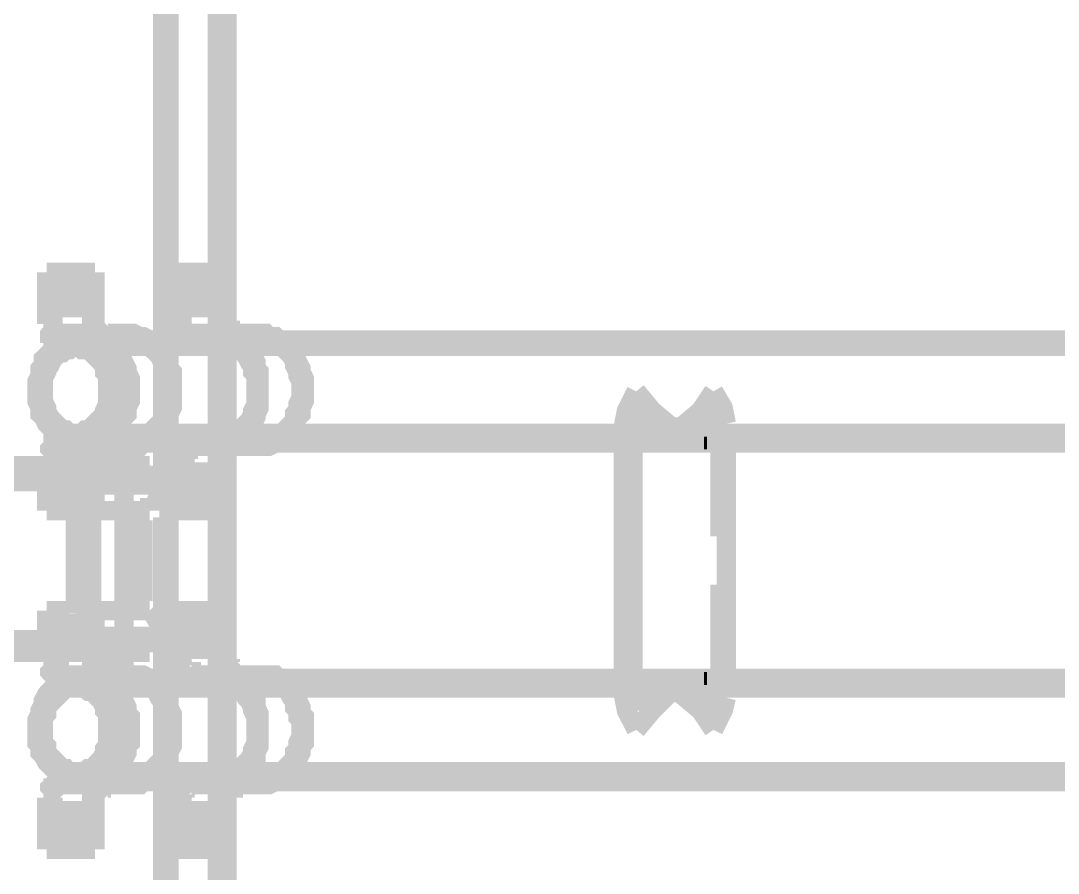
# Model space of a CAD drawing. Extents: x 0.1 to 11.6, y 0.3 to 16.2.
# Drawn here: x 7.345 to 7.882, y 12.553 to 12.993 of the extents above; entities that cross this region are included whole.
import ezdxf

# ---------------------------------------------------------------- set-up
doc = ezdxf.new("R2010")
doc.units = 0
doc.header["$MEASUREMENT"] = 0

msp = doc.modelspace()

# ---------------------------------------------------------------- linework, layer by layer
at = {"color": 0}
for points, const_width in [([(7.41835, 13.11), (7.41835, 12.32)], 0.01), ([(7.42165, 13.11), (7.42165, 12.32)], 0.01), ([(7.44667, 12.32), (7.44667, 13.11)], 0.01), ([(7.45167, 12.32), (7.45167, 13.11)], 0.01), ([(7.36165, 12.8633), (7.35835, 12.8633)], 0.01), ([(7.35835, 12.8366), (7.35835, 12.8633)], 0.01), ([(7.36165, 12.8366), (7.36165, 12.8633)], 0.01), ([(7.36165, 12.8633), (7.38336, 12.8633)], 0.01), ([(7.38167, 12.8366), (7.38167, 12.8633)], 0.01), ([(7.38336, 12.8366), (7.38336, 12.8633)], 0.01), ([(7.42833, 12.8633), (7.42665, 12.8633)], 0.01), ([(7.42665, 12.8366), (7.42665, 12.8633)], 0.01), ([(7.42833, 12.8366), (7.42833, 12.8633)], 0.01), ([(7.42833, 12.8633), (7.45167, 12.8633)], 0.01), ([(7.44997, 12.8366), (7.44997, 12.8633)], 0.01), ([(7.45167, 12.8366), (7.45167, 12.8633)], 0.01), ([(7.37001, 12.8567), (7.36664, 12.8567)], 0.01), ([(7.37169, 12.8567), (7.37001, 12.8567)], 0.01), ([(7.43832, 12.8567), (7.43332, 12.8567)], 0.01), ([(7.44, 12.8567), (7.43832, 12.8567)], 0.01), ([(7.36664, 12.845), (7.37001, 12.845)], 0.01), ([(7.37001, 12.845), (7.37169, 12.845)], 0.01), ([(7.43332, 12.845), (7.43832, 12.845)], 0.01), ([(7.43832, 12.845), (7.44, 12.845)], 0.01), ([(7.36501, 12.8283), (7.36333, 12.83), (7.36165, 12.83), (7.36165, 12.8317), (7.36003, 12.8317), (7.36003, 12.8333), (7.36003, 12.835), (7.35835, 12.8366)], 0.01), ([(7.36501, 12.8317), (7.36333, 12.8317), (7.36165, 12.8333), (7.36165, 12.835), (7.36165, 12.8366)], 0.01), ([(7.38835, 12.8283), (7.38667, 12.8283), (7.38499, 12.83), (7.38336, 12.8317), (7.38167, 12.8333), (7.38167, 12.835), (7.38167, 12.8366)], 0.01), ([(7.38835, 12.8317), (7.38667, 12.8317), (7.38499, 12.8317), (7.38499, 12.8333), (7.38336, 12.835), (7.38336, 12.8366)], 0.01), ([(7.43332, 12.8283), (7.43164, 12.8283), (7.43164, 12.83), (7.43001, 12.83), (7.42833, 12.8317), (7.42665, 12.8333), (7.42665, 12.835), (7.42665, 12.8366)], 0.01), ([(7.43332, 12.8317), (7.43164, 12.8317), (7.43001, 12.8333), (7.42833, 12.835), (7.42833, 12.8366)], 0.01), ([(7.45665, 12.8283), (7.45503, 12.8283), (7.45335, 12.83), (7.45167, 12.83), (7.45167, 12.8317), (7.44997, 12.8317), (7.44997, 12.8333), (7.44997, 12.835), (7.44997, 12.8366)], 0.01), ([(7.45665, 12.8317), (7.45503, 12.8317), (7.45335, 12.8317), (7.45335, 12.8333), (7.45167, 12.8333), (7.45167, 12.835), (7.45167, 12.8366)], 0.01), ([(7.37999, 12.8317), (7.36501, 12.8317)], 0.01), ([(7.37999, 12.8283), (7.36501, 12.8283)], 0.01), ([(7.54167, 12.8283), (7.37332, 12.8283)], 0.01), ([(7.37999, 12.7733), (7.38167, 12.7733), (7.38336, 12.7733), (7.38667, 12.775), (7.38835, 12.775), (7.38997, 12.7767), (7.39165, 12.7783), (7.39333, 12.78), (7.39501, 12.7833), (7.39665, 12.785), (7.39833, 12.7884), (7.40001, 12.79), (7.40001, 12.7933), (7.40169, 12.7967), (7.40169, 12.8), (7.40169, 12.8017), (7.40169, 12.805), (7.40169, 12.8083), (7.40001, 12.8117), (7.40001, 12.8133), (7.39833, 12.8167), (7.39665, 12.82), (7.39501, 12.8217), (7.39333, 12.8233), (7.39165, 12.825), (7.38997, 12.8267), (7.38835, 12.8283), (7.38667, 12.83), (7.38336, 12.83), (7.38167, 12.8317), (7.37999, 12.8317)], 0.01), ([(7.37999, 12.8317), (7.40169, 12.8317)], 0.01), ([(7.37999, 12.7767), (7.38167, 12.7767), (7.38336, 12.7767), (7.38499, 12.7767), (7.38835, 12.7783), (7.38997, 12.78), (7.39165, 12.7817), (7.39333, 12.7833), (7.39501, 12.785), (7.39665, 12.7867), (7.39665, 12.79), (7.39833, 12.7917), (7.39833, 12.795), (7.39833, 12.7983), (7.40001, 12.8), (7.40001, 12.8033), (7.39833, 12.8066), (7.39833, 12.81), (7.39833, 12.8117), (7.39665, 12.815), (7.39665, 12.8167), (7.39501, 12.82), (7.39333, 12.8217), (7.39165, 12.8233), (7.38997, 12.825), (7.38835, 12.8267), (7.38499, 12.8267), (7.38336, 12.8283), (7.38167, 12.8283), (7.37999, 12.8283)], 0.01), ([(7.37999, 12.8283), (7.40169, 12.8283)], 0.01), ([(7.40169, 12.7733), (7.40332, 12.7733), (7.40668, 12.7733), (7.40831, 12.775), (7.41168, 12.775), (7.41336, 12.7767), (7.41499, 12.7783), (7.41667, 12.78), (7.41835, 12.7833), (7.41997, 12.785), (7.42165, 12.7884), (7.42165, 12.79), (7.42333, 12.7933), (7.42333, 12.7967), (7.42333, 12.8), (7.42333, 12.8017), (7.42333, 12.805), (7.42333, 12.8083), (7.42333, 12.8117), (7.42165, 12.8133), (7.42165, 12.8167), (7.41997, 12.82), (7.41835, 12.8217), (7.41667, 12.8233), (7.41499, 12.825), (7.41336, 12.8267), (7.41168, 12.8283), (7.40831, 12.83), (7.40668, 12.83), (7.40332, 12.8317), (7.40169, 12.8317)], 0.01), ([(7.40169, 12.7767), (7.40332, 12.7767), (7.40668, 12.7767), (7.40831, 12.7767), (7.41, 12.7783), (7.41168, 12.78), (7.41336, 12.7817), (7.41499, 12.7833), (7.41667, 12.785), (7.41835, 12.7867), (7.41997, 12.79), (7.41997, 12.7917), (7.42165, 12.795), (7.42165, 12.7983), (7.42165, 12.8), (7.42165, 12.8033), (7.42165, 12.8066), (7.42165, 12.81), (7.41997, 12.8117), (7.41997, 12.815), (7.41835, 12.8167), (7.41667, 12.82), (7.41499, 12.8217), (7.41336, 12.8233), (7.41168, 12.825), (7.41, 12.8267), (7.40831, 12.8267), (7.40668, 12.8283), (7.40332, 12.8283), (7.40169, 12.8283)], 0.01), ([(7.44667, 12.8317), (7.43332, 12.8317)], 0.01), ([(7.44667, 12.8283), (7.43332, 12.8283)], 0.01), ([(7.44667, 12.7733), (7.44997, 12.7733), (7.45167, 12.7733), (7.45335, 12.775), (7.45665, 12.775), (7.45833, 12.7767), (7.46001, 12.7783), (7.46164, 12.78), (7.46332, 12.7833), (7.465, 12.785), (7.46669, 12.7884), (7.46669, 12.79), (7.46832, 12.7933), (7.46832, 12.7967), (7.46832, 12.8), (7.46832, 12.8017), (7.46832, 12.805), (7.46832, 12.8083), (7.46832, 12.8117), (7.46669, 12.8133), (7.46669, 12.8167), (7.465, 12.82), (7.46332, 12.8217), (7.46164, 12.8233), (7.46001, 12.825), (7.45833, 12.8267), (7.45665, 12.8283), (7.45335, 12.83), (7.45167, 12.83), (7.44997, 12.8317), (7.44667, 12.8317)], 0.01), ([(7.44667, 12.8317), (7.47, 12.8317)], 0.01), ([(7.44667, 12.7767), (7.44835, 12.7767), (7.45167, 12.7767), (7.45335, 12.7767), (7.45503, 12.7783), (7.45665, 12.78), (7.45833, 12.7817), (7.46001, 12.7833), (7.46164, 12.785), (7.46332, 12.7867), (7.465, 12.79), (7.465, 12.7917), (7.46669, 12.795), (7.46669, 12.7983), (7.46669, 12.8), (7.46669, 12.8033), (7.46669, 12.8066), (7.46669, 12.81), (7.465, 12.8117), (7.465, 12.815), (7.46332, 12.8167), (7.46164, 12.82), (7.46001, 12.8217), (7.45833, 12.8233), (7.45665, 12.825), (7.45503, 12.8267), (7.45335, 12.8267), (7.45167, 12.8283), (7.44835, 12.8283), (7.44667, 12.8283)], 0.01), ([(7.44667, 12.8283), (7.47, 12.8283)], 0.01), ([(7.47, 12.7733), (7.47168, 12.7733), (7.47331, 12.7733), (7.47667, 12.775), (7.47835, 12.775), (7.47999, 12.7767), (7.48335, 12.7783), (7.48503, 12.78), (7.48665, 12.7833), (7.48665, 12.785), (7.48833, 12.7884), (7.49001, 12.79), (7.49001, 12.7933), (7.49164, 12.7967), (7.49164, 12.8), (7.49164, 12.8017), (7.49164, 12.805), (7.49164, 12.8083), (7.49001, 12.8117), (7.49001, 12.8133), (7.48833, 12.8167), (7.48665, 12.82), (7.48665, 12.8217), (7.48503, 12.8233), (7.48335, 12.825), (7.47999, 12.8267), (7.47835, 12.8283), (7.47667, 12.83), (7.47331, 12.83), (7.47168, 12.8317), (7.47, 12.8317)], 0.01), ([(7.47, 12.7767), (7.47168, 12.7767), (7.47331, 12.7767), (7.47667, 12.7767), (7.47835, 12.7783), (7.47999, 12.78), (7.48167, 12.7817), (7.48335, 12.7833), (7.48503, 12.785), (7.48665, 12.7867), (7.48665, 12.79), (7.48833, 12.7917), (7.48833, 12.795), (7.49001, 12.7983), (7.49001, 12.8), (7.49001, 12.8033), (7.49001, 12.8066), (7.48833, 12.81), (7.48833, 12.8117), (7.48665, 12.815), (7.48665, 12.8167), (7.48503, 12.82), (7.48335, 12.8217), (7.48167, 12.8233), (7.47999, 12.825), (7.47835, 12.8267), (7.47667, 12.8267), (7.47331, 12.8283), (7.47168, 12.8283), (7.47, 12.8283)], 0.01), ([(7.93668, 12.8283), (7.54167, 12.8283)], 0.01), ([(7.93668, 12.825), (7.37332, 12.825)], 0.01), ([(7.66336, 12.8017), (7.65831, 12.7917), (7.65668, 12.7833), (7.66, 12.7783), (7.66667, 12.775)], 0.01), ([(7.66336, 12.8017), (7.67165, 12.7917), (7.68164, 12.7833), (7.69336, 12.7767), (7.70167, 12.7767), (7.70833, 12.7783), (7.71001, 12.785)], 0.01), ([(7.66667, 12.775), (7.67503, 12.7783), (7.68668, 12.7833), (7.69667, 12.7917), (7.70335, 12.8017)], 0.01), ([(7.71001, 12.785), (7.70833, 12.7933), (7.70335, 12.8017)], 0.01), ([(7.65668, 12.785), (7.65668, 12.775)], 0.01), ([(7.71001, 12.6433), (7.71001, 12.785)], 0.01), ([(7.37332, 12.78), (7.93668, 12.78)], 0.01), ([(7.66168, 12.7817), (7.66168, 12.6467)], 0.01), ([(7.70503, 12.7267), (7.70503, 12.7817)], 0.00667), ([(7.35835, 12.7667), (7.36003, 12.7683), (7.36003, 12.77), (7.36003, 12.7717), (7.36165, 12.7733), (7.36165, 12.775), (7.36333, 12.775), (7.36501, 12.775), (7.36501, 12.7767)], 0.01), ([(7.36165, 12.7667), (7.36165, 12.7683), (7.36165, 12.77), (7.36165, 12.7717), (7.36333, 12.7717), (7.36333, 12.7733), (7.36501, 12.7733)], 0.01), ([(7.36501, 12.7767), (7.37999, 12.7767)], 0.01), ([(7.36501, 12.7733), (7.37999, 12.7733)], 0.01), ([(7.37332, 12.775), (7.54167, 12.775)], 0.01), ([(7.37999, 12.7767), (7.40169, 12.7767)], 0.01), ([(7.37999, 12.7733), (7.40169, 12.7733)], 0.01), ([(7.38167, 12.7667), (7.38167, 12.7683), (7.38167, 12.77), (7.38336, 12.7717), (7.38336, 12.7733), (7.38499, 12.775), (7.38667, 12.775), (7.38835, 12.7767)], 0.01), ([(7.38336, 12.7667), (7.38336, 12.7683), (7.38336, 12.77), (7.38499, 12.77), (7.38499, 12.7717), (7.38667, 12.7733), (7.38835, 12.7733)], 0.01), ([(7.42665, 12.7667), (7.42665, 12.7683), (7.42665, 12.77), (7.42833, 12.7717), (7.42833, 12.7733), (7.43001, 12.775), (7.43164, 12.775), (7.43332, 12.7767)], 0.01), ([(7.42833, 12.7667), (7.42833, 12.7683), (7.42833, 12.77), (7.43001, 12.77), (7.43001, 12.7717), (7.43164, 12.7717), (7.43164, 12.7733), (7.43332, 12.7733)], 0.01), ([(7.43332, 12.7767), (7.44667, 12.7767)], 0.01), ([(7.43332, 12.7733), (7.44667, 12.7733)], 0.01), ([(7.44667, 12.7767), (7.47, 12.7767)], 0.01), ([(7.44667, 12.7733), (7.47, 12.7733)], 0.01), ([(7.44997, 12.7667), (7.44997, 12.7683), (7.44997, 12.77), (7.44997, 12.7717), (7.45167, 12.7733), (7.45167, 12.775), (7.45335, 12.775), (7.45503, 12.775), (7.45665, 12.7767)], 0.01), ([(7.45167, 12.7667), (7.45167, 12.7683), (7.45167, 12.77), (7.45335, 12.7717), (7.45503, 12.7733), (7.45665, 12.7733)], 0.01), ([(7.54167, 12.775), (7.66667, 12.775)], 0.01), ([(7.65668, 12.775), (7.65668, 12.6533)], 0.01), ([(7.66667, 12.775), (7.71001, 12.775)], 0.01), ([(7.66667, 12.775), (7.66997, 12.775)], 0.01), ([(7.69835, 12.775), (7.69997, 12.775)], 0.00667), ([(7.71001, 12.775), (7.93668, 12.775)], 0.01), ([(7.37831, 12.77), (7.37668, 12.7683)], 0.01), ([(7.38167, 12.7683), (7.37668, 12.7683)], 0.01), ([(7.37668, 12.7683), (7.37668, 12.7633)], 0.01), ([(7.37831, 12.77), (7.38167, 12.77)], 0.01), ([(7.38167, 12.77), (7.40332, 12.77)], 0.01), ([(7.40332, 12.7683), (7.38167, 12.7683)], 0.01), ([(7.40332, 12.7683), (7.40332, 12.77)], 0.01), ([(7.40332, 12.7633), (7.40332, 12.7683)], 0.01), ([(7.31999, 12.7633), (7.37668, 12.7633)], 0.01), ([(7.35335, 12.7633), (7.35335, 12.755)], 0.01), ([(7.35835, 12.74), (7.35835, 12.7667)], 0.01), ([(7.36165, 12.74), (7.36165, 12.7667)], 0.01), ([(7.37668, 12.7633), (7.41168, 12.7633)], 0.01), ([(7.38167, 12.74), (7.38167, 12.7667)], 0.01), ([(7.38167, 12.7633), (7.38167, 12.755)], 0.01), ([(7.38167, 12.7633), (7.38167, 12.665)], 0.01), ([(7.38336, 12.74), (7.38336, 12.7667)], 0.01), ([(7.39833, 12.755), (7.39833, 12.7633)], 0.01), ([(7.39833, 12.665), (7.39833, 12.7633)], 0.01), ([(7.41168, 12.755), (7.41168, 12.7633)], 0.01), ([(7.42665, 12.74), (7.42665, 12.7667)], 0.01), ([(7.42833, 12.74), (7.42833, 12.7667)], 0.01), ([(7.44997, 12.74), (7.44997, 12.7667)], 0.01), ([(7.45167, 12.74), (7.45167, 12.7667)], 0.01), ([(7.37001, 12.76), (7.36664, 12.76)], 0.01), ([(7.37169, 12.76), (7.37001, 12.76)], 0.01), ([(7.43832, 12.76), (7.43332, 12.76)], 0.01), ([(7.44, 12.76), (7.43832, 12.76)], 0.01), ([(7.31999, 12.755), (7.37668, 12.755)], 0.01), ([(7.36333, 12.7533), (7.36165, 12.7533), (7.36165, 12.7517)], 0.01), ([(7.36165, 12.7517), (7.36833, 12.7416)], 0.01), ([(7.36333, 12.7533), (7.37332, 12.7533)], 0.01), ([(7.37332, 12.7533), (7.41667, 12.7533)], 0.01), ([(7.37668, 12.755), (7.41168, 12.755)], 0.01), ([(7.38167, 12.7533), (7.38167, 12.675)], 0.01), ([(7.39833, 12.675), (7.39833, 12.7533)], 0.01), ([(7.41336, 12.7416), (7.41835, 12.7517)], 0.01), ([(7.41835, 12.7517), (7.41835, 12.7533), (7.41667, 12.7533)], 0.01), ([(7.36664, 12.7483), (7.37001, 12.7483)], 0.01), ([(7.37001, 12.7483), (7.37169, 12.7483)], 0.01), ([(7.43332, 12.7483), (7.43832, 12.7483)], 0.01), ([(7.43832, 12.7483), (7.44, 12.7483)], 0.01), ([(7.36833, 12.7416), (7.37001, 12.74)], 0.01), ([(7.41168, 12.74), (7.41168, 12.7416), (7.41336, 12.7416)], 0.01), ([(7.35835, 12.74), (7.36165, 12.74)], 0.01), ([(7.36165, 12.74), (7.37001, 12.74)], 0.01), ([(7.37668, 12.74), (7.37001, 12.74)], 0.01), ([(7.37332, 12.7383), (7.37169, 12.74)], 0.01), ([(7.37332, 12.7383), (7.37332, 12.69)], 0.01), ([(7.41168, 12.74), (7.37668, 12.74)], 0.01), ([(7.41, 12.74), (7.40831, 12.74), (7.40831, 12.7383)], 0.01), ([(7.40831, 12.69), (7.40831, 12.7383)], 0.01), ([(7.42665, 12.74), (7.42833, 12.74)], 0.01), ([(7.42833, 12.74), (7.45167, 12.74)], 0.01), ([(7.70503, 12.6467), (7.70503, 12.7017)], 0.00667), ([(7.36165, 12.6883), (7.35835, 12.6883)], 0.01), ([(7.35835, 12.6617), (7.35835, 12.6883)], 0.01), ([(7.36165, 12.6617), (7.36165, 12.6883)], 0.01), ([(7.36165, 12.6883), (7.37001, 12.6883)], 0.01), ([(7.37001, 12.6883), (7.36833, 12.6883), (7.36833, 12.6867)], 0.01), ([(7.37001, 12.6883), (7.41168, 12.6883)], 0.01), ([(7.37169, 12.6883), (7.37332, 12.69)], 0.01), ([(7.38167, 12.6617), (7.38167, 12.6883)], 0.01), ([(7.38336, 12.6617), (7.38336, 12.6883)], 0.01), ([(7.40831, 12.69), (7.40831, 12.6883), (7.41, 12.6883)], 0.01), ([(7.41336, 12.6867), (7.41168, 12.6883)], 0.01), ([(7.42833, 12.6883), (7.42665, 12.6883)], 0.01), ([(7.42665, 12.6617), (7.42665, 12.6883)], 0.01), ([(7.42833, 12.6617), (7.42833, 12.6883)], 0.01), ([(7.42833, 12.6883), (7.45167, 12.6883)], 0.01), ([(7.44997, 12.6617), (7.44997, 12.6883)], 0.01), ([(7.45167, 12.6617), (7.45167, 12.6883)], 0.01), ([(7.36833, 12.6867), (7.36165, 12.6783)], 0.01), ([(7.41835, 12.6783), (7.41336, 12.6867)], 0.01), ([(7.36165, 12.6783), (7.36165, 12.6767), (7.36333, 12.675)], 0.01), ([(7.37001, 12.6816), (7.36664, 12.6816)], 0.01), ([(7.37169, 12.6816), (7.37001, 12.6816)], 0.01), ([(7.41667, 12.675), (7.41835, 12.675), (7.41835, 12.6767), (7.41835, 12.6783)], 0.01), ([(7.43832, 12.6816), (7.43332, 12.6816)], 0.01), ([(7.44, 12.6816), (7.43832, 12.6816)], 0.01), ([(7.31999, 12.6733), (7.37668, 12.6733)], 0.01), ([(7.35335, 12.6733), (7.35335, 12.6667)], 0.01), ([(7.41667, 12.675), (7.36333, 12.675)], 0.01), ([(7.37668, 12.6733), (7.41168, 12.6733)], 0.01), ([(7.38167, 12.6733), (7.38167, 12.6667)], 0.01), ([(7.39833, 12.6667), (7.39833, 12.6733)], 0.01), ([(7.41168, 12.6667), (7.41168, 12.6733)], 0.01), ([(7.31999, 12.6667), (7.37668, 12.6667)], 0.01), ([(7.36664, 12.6683), (7.37001, 12.6683)], 0.01), ([(7.37001, 12.6683), (7.37169, 12.6683)], 0.01), ([(7.37668, 12.6667), (7.41168, 12.6667)], 0.01), ([(7.43332, 12.6683), (7.43832, 12.6683)], 0.01), ([(7.43832, 12.6683), (7.44, 12.6683)], 0.01), ([(7.36501, 12.6533), (7.36333, 12.6533), (7.36165, 12.655), (7.36003, 12.6567), (7.36003, 12.6583), (7.36003, 12.66), (7.35835, 12.6617)], 0.01), ([(7.36501, 12.655), (7.36501, 12.6567), (7.36333, 12.6567), (7.36165, 12.6583), (7.36165, 12.66), (7.36165, 12.6617)], 0.01), ([(7.38167, 12.665), (7.38499, 12.665)], 0.01), ([(7.39833, 12.6634), (7.38167, 12.6634)], 0.01), ([(7.38167, 12.6634), (7.38167, 12.6583)], 0.01), ([(7.38835, 12.6533), (7.38667, 12.6533), (7.38499, 12.6533), (7.38499, 12.655), (7.38336, 12.655), (7.38336, 12.6567), (7.38167, 12.6583), (7.38167, 12.66), (7.38167, 12.6617)], 0.01), ([(7.38336, 12.665), (7.38336, 12.6634)], 0.01), ([(7.38835, 12.655), (7.38667, 12.6567), (7.38499, 12.6567), (7.38499, 12.6583), (7.38336, 12.66), (7.38336, 12.6617)], 0.01), ([(7.38499, 12.665), (7.39833, 12.665)], 0.01), ([(7.39833, 12.6634), (7.39833, 12.665)], 0.01), ([(7.39833, 12.6583), (7.39833, 12.6634)], 0.01), ([(7.43332, 12.6533), (7.43164, 12.6533), (7.43001, 12.655), (7.42833, 12.655), (7.42833, 12.6567), (7.42665, 12.6583), (7.42665, 12.66), (7.42665, 12.6617)], 0.01), ([(7.43332, 12.655), (7.43332, 12.6567), (7.43164, 12.6567), (7.43001, 12.6583), (7.42833, 12.66), (7.42833, 12.6617)], 0.01), ([(7.45665, 12.6533), (7.45503, 12.6533), (7.45335, 12.6533), (7.45167, 12.655), (7.44997, 12.6567), (7.44997, 12.6583), (7.44997, 12.66), (7.44997, 12.6617)], 0.01), ([(7.45665, 12.655), (7.45503, 12.6567), (7.45335, 12.6567), (7.45335, 12.6583), (7.45167, 12.6583), (7.45167, 12.66), (7.45167, 12.6617)], 0.01), ([(7.38167, 12.6583), (7.38499, 12.6583)], 0.01), ([(7.38167, 12.6583), (7.38167, 12.6567)], 0.01), ([(7.38499, 12.6567), (7.38167, 12.6567)], 0.01), ([(7.38499, 12.6583), (7.39833, 12.6583)], 0.01), ([(7.39833, 12.6567), (7.38499, 12.6567)], 0.01), ([(7.39833, 12.6567), (7.39833, 12.6583)], 0.01), ([(7.37999, 12.655), (7.36501, 12.655)], 0.01), ([(7.37999, 12.6533), (7.36501, 12.6533)], 0.01), ([(7.54167, 12.6533), (7.37332, 12.6533)], 0.01), ([(7.37999, 12.5983), (7.38167, 12.5983), (7.38336, 12.5983), (7.38667, 12.6), (7.38835, 12.6), (7.38997, 12.6017), (7.39165, 12.6033), (7.39333, 12.605), (7.39501, 12.6067), (7.39665, 12.61), (7.39833, 12.6117), (7.40001, 12.615), (7.40001, 12.6183), (7.40169, 12.62), (7.40169, 12.6233), (7.40169, 12.6267), (7.40169, 12.63), (7.40169, 12.6334), (7.40001, 12.635), (7.40001, 12.6383), (7.39833, 12.6417), (7.39665, 12.6433), (7.39501, 12.6467), (7.39333, 12.6483), (7.39165, 12.65), (7.38997, 12.6517), (7.38835, 12.6533), (7.38667, 12.655), (7.38336, 12.655), (7.38167, 12.655), (7.37999, 12.655)], 0.01), ([(7.37999, 12.655), (7.40169, 12.655)], 0.01), ([(7.37999, 12.6), (7.38167, 12.6), (7.38336, 12.6017), (7.38499, 12.6017), (7.38835, 12.6033), (7.38997, 12.605), (7.39165, 12.6067), (7.39333, 12.6083), (7.39501, 12.61), (7.39665, 12.6117), (7.39665, 12.615), (7.39833, 12.6166), (7.39833, 12.62), (7.39833, 12.6233), (7.40001, 12.625), (7.40001, 12.6283), (7.39833, 12.6317), (7.39833, 12.6334), (7.39833, 12.6367), (7.39665, 12.6383), (7.39665, 12.6417), (7.39501, 12.6433), (7.39333, 12.6467), (7.39165, 12.6483), (7.38997, 12.65), (7.38835, 12.65), (7.38499, 12.6517), (7.38336, 12.6517), (7.38167, 12.6533), (7.37999, 12.6533)], 0.01), ([(7.37999, 12.6533), (7.40169, 12.6533)], 0.01), ([(7.40169, 12.5983), (7.40332, 12.5983), (7.40668, 12.5983), (7.40831, 12.6), (7.41168, 12.6), (7.41336, 12.6017), (7.41499, 12.6033), (7.41667, 12.605), (7.41835, 12.6067), (7.41997, 12.61), (7.42165, 12.6117), (7.42165, 12.615), (7.42333, 12.6183), (7.42333, 12.62), (7.42333, 12.6233), (7.42333, 12.6267), (7.42333, 12.63), (7.42333, 12.6334), (7.42333, 12.635), (7.42165, 12.6383), (7.42165, 12.6417), (7.41997, 12.6433), (7.41835, 12.6467), (7.41667, 12.6483), (7.41499, 12.65), (7.41336, 12.6517), (7.41168, 12.6533), (7.40831, 12.655), (7.40668, 12.655), (7.40332, 12.655), (7.40169, 12.655)], 0.01), ([(7.40169, 12.6), (7.40332, 12.6), (7.40668, 12.6017), (7.40831, 12.6017), (7.41, 12.6033), (7.41168, 12.605), (7.41336, 12.6067), (7.41499, 12.6083), (7.41667, 12.61), (7.41835, 12.6117), (7.41997, 12.615), (7.41997, 12.6166), (7.42165, 12.62), (7.42165, 12.6233), (7.42165, 12.625), (7.42165, 12.6283), (7.42165, 12.6317), (7.42165, 12.6334), (7.41997, 12.6367), (7.41997, 12.6383), (7.41835, 12.6417), (7.41667, 12.6433), (7.41499, 12.6467), (7.41336, 12.6483), (7.41168, 12.65), (7.41, 12.65), (7.40831, 12.6517), (7.40668, 12.6517), (7.40332, 12.6533), (7.40169, 12.6533)], 0.01), ([(7.44667, 12.655), (7.43332, 12.655)], 0.01), ([(7.44667, 12.6533), (7.43332, 12.6533)], 0.01), ([(7.44667, 12.5983), (7.44997, 12.5983), (7.45167, 12.5983), (7.45335, 12.6), (7.45665, 12.6), (7.45833, 12.6017), (7.46001, 12.6033), (7.46164, 12.605), (7.46332, 12.6067), (7.465, 12.61), (7.46669, 12.6117), (7.46669, 12.615), (7.46832, 12.6183), (7.46832, 12.62), (7.46832, 12.6233), (7.46832, 12.6267), (7.46832, 12.63), (7.46832, 12.6334), (7.46832, 12.635), (7.46669, 12.6383), (7.46669, 12.6417), (7.465, 12.6433), (7.46332, 12.6467), (7.46164, 12.6483), (7.46001, 12.65), (7.45833, 12.6517), (7.45665, 12.6533), (7.45335, 12.655), (7.45167, 12.655), (7.44997, 12.655), (7.44667, 12.655)], 0.01), ([(7.44667, 12.655), (7.47, 12.655)], 0.01), ([(7.44667, 12.6), (7.44835, 12.6), (7.45167, 12.6017), (7.45335, 12.6017), (7.45503, 12.6033), (7.45665, 12.605), (7.45833, 12.6067), (7.46001, 12.6083), (7.46164, 12.61), (7.46332, 12.6117), (7.465, 12.615), (7.465, 12.6166), (7.46669, 12.62), (7.46669, 12.6233), (7.46669, 12.625), (7.46669, 12.6283), (7.46669, 12.6317), (7.46669, 12.6334), (7.465, 12.6367), (7.465, 12.6383), (7.46332, 12.6417), (7.46164, 12.6433), (7.46001, 12.6467), (7.45833, 12.6483), (7.45665, 12.65), (7.45503, 12.65), (7.45335, 12.6517), (7.45167, 12.6517), (7.44835, 12.6533), (7.44667, 12.6533)], 0.01), ([(7.44667, 12.6533), (7.47, 12.6533)], 0.01), ([(7.47, 12.5983), (7.47168, 12.5983), (7.47331, 12.5983), (7.47667, 12.6), (7.47835, 12.6), (7.47999, 12.6017), (7.48335, 12.6033), (7.48503, 12.605), (7.48665, 12.6067), (7.48665, 12.61), (7.48833, 12.6117), (7.49001, 12.615), (7.49001, 12.6183), (7.49164, 12.62), (7.49164, 12.6233), (7.49164, 12.6267), (7.49164, 12.63), (7.49164, 12.6334), (7.49001, 12.635), (7.49001, 12.6383), (7.48833, 12.6417), (7.48665, 12.6433), (7.48665, 12.6467), (7.48503, 12.6483), (7.48335, 12.65), (7.47999, 12.6517), (7.47835, 12.6533), (7.47667, 12.655), (7.47331, 12.655), (7.47168, 12.655), (7.47, 12.655)], 0.01), ([(7.47, 12.6), (7.47168, 12.6), (7.47331, 12.6017), (7.47667, 12.6017), (7.47835, 12.6033), (7.47999, 12.605), (7.48167, 12.6067), (7.48335, 12.6083), (7.48503, 12.61), (7.48665, 12.6117), (7.48665, 12.615), (7.48833, 12.6166), (7.48833, 12.62), (7.49001, 12.6233), (7.49001, 12.625), (7.49001, 12.6283), (7.49001, 12.6317), (7.48833, 12.6334), (7.48833, 12.6367), (7.48665, 12.6383), (7.48665, 12.6417), (7.48503, 12.6433), (7.48335, 12.6467), (7.48167, 12.6483), (7.47999, 12.65), (7.47835, 12.65), (7.47667, 12.6517), (7.47331, 12.6517), (7.47168, 12.6533), (7.47, 12.6533)], 0.01), ([(7.66667, 12.6533), (7.54167, 12.6533)], 0.01), ([(7.66667, 12.6533), (7.66, 12.6517), (7.65668, 12.645), (7.65831, 12.6367), (7.66336, 12.6267)], 0.01), ([(7.65668, 12.6533), (7.65668, 12.6433)], 0.01), ([(7.71001, 12.6433), (7.70833, 12.65), (7.70167, 12.6533), (7.69336, 12.6517), (7.68164, 12.6467), (7.67165, 12.6367), (7.66336, 12.6267)], 0.01), ([(7.70335, 12.6267), (7.69667, 12.6367), (7.68668, 12.645), (7.67503, 12.6517), (7.66667, 12.6533)], 0.01), ([(7.71001, 12.6533), (7.66667, 12.6533)], 0.01), ([(7.66997, 12.6533), (7.66667, 12.6533)], 0.01), ([(7.69997, 12.6533), (7.69835, 12.6533)], 0.00667), ([(7.93668, 12.6533), (7.71001, 12.6533)], 0.01), ([(7.93668, 12.6483), (7.37332, 12.6483)], 0.01), ([(7.70335, 12.6267), (7.70833, 12.6367), (7.71001, 12.6433)], 0.01), ([(7.37332, 12.605), (7.93668, 12.605)], 0.01), ([(7.35835, 12.5917), (7.36003, 12.5933), (7.36003, 12.595), (7.36003, 12.5967), (7.36165, 12.5983), (7.36333, 12.6), (7.36501, 12.6)], 0.01), ([(7.36165, 12.5917), (7.36165, 12.5933), (7.36165, 12.595), (7.36165, 12.5967), (7.36333, 12.5967), (7.36501, 12.5983)], 0.01), ([(7.36501, 12.6), (7.37999, 12.6)], 0.01), ([(7.36501, 12.5983), (7.37999, 12.5983)], 0.01), ([(7.37332, 12.6), (7.54167, 12.6)], 0.01), ([(7.37999, 12.6), (7.40169, 12.6)], 0.01), ([(7.37999, 12.5983), (7.40169, 12.5983)], 0.01), ([(7.38167, 12.5917), (7.38167, 12.5933), (7.38167, 12.595), (7.38336, 12.5967), (7.38336, 12.5983), (7.38499, 12.5983), (7.38499, 12.6), (7.38667, 12.6), (7.38835, 12.6)], 0.01), ([(7.38336, 12.5917), (7.38336, 12.5933), (7.38499, 12.595), (7.38499, 12.5967), (7.38667, 12.5967), (7.38667, 12.5983), (7.38835, 12.5983)], 0.01), ([(7.42665, 12.5917), (7.42665, 12.5933), (7.42665, 12.595), (7.42833, 12.5967), (7.42833, 12.5983), (7.43001, 12.5983), (7.43164, 12.6), (7.43332, 12.6)], 0.01), ([(7.42833, 12.5917), (7.42833, 12.5933), (7.43001, 12.595), (7.43001, 12.5967), (7.43164, 12.5967), (7.43332, 12.5983)], 0.01), ([(7.43332, 12.6), (7.44667, 12.6)], 0.01), ([(7.43332, 12.5983), (7.44667, 12.5983)], 0.01), ([(7.44667, 12.6), (7.47, 12.6)], 0.01), ([(7.44667, 12.5983), (7.47, 12.5983)], 0.01), ([(7.44997, 12.5917), (7.44997, 12.5933), (7.44997, 12.595), (7.44997, 12.5967), (7.45167, 12.5983), (7.45335, 12.6), (7.45503, 12.6), (7.45665, 12.6)], 0.01), ([(7.45167, 12.5917), (7.45167, 12.5933), (7.45167, 12.595), (7.45335, 12.5967), (7.45503, 12.5967), (7.45503, 12.5983), (7.45665, 12.5983)], 0.01), ([(7.54167, 12.6), (7.93668, 12.6)], 0.01), ([(7.35835, 12.565), (7.35835, 12.5917)], 0.01), ([(7.36165, 12.565), (7.36165, 12.5917)], 0.01), ([(7.38167, 12.565), (7.38167, 12.5917)], 0.01), ([(7.38336, 12.565), (7.38336, 12.5917)], 0.01), ([(7.42665, 12.565), (7.42665, 12.5917)], 0.01), ([(7.42833, 12.565), (7.42833, 12.5917)], 0.01), ([(7.44997, 12.565), (7.44997, 12.5917)], 0.01), ([(7.45167, 12.565), (7.45167, 12.5917)], 0.01), ([(7.37001, 12.585), (7.36664, 12.585)], 0.01), ([(7.37169, 12.585), (7.37001, 12.585)], 0.01), ([(7.43832, 12.585), (7.43332, 12.585)], 0.01), ([(7.44, 12.585), (7.43832, 12.585)], 0.01), ([(7.36664, 12.5717), (7.37001, 12.5717)], 0.01), ([(7.37001, 12.5717), (7.37169, 12.5717)], 0.01), ([(7.43332, 12.5717), (7.43832, 12.5717)], 0.01), ([(7.43832, 12.5717), (7.44, 12.5717)], 0.01), ([(7.35835, 12.565), (7.36165, 12.565)], 0.01), ([(7.36165, 12.565), (7.38336, 12.565)], 0.01), ([(7.42665, 12.565), (7.42833, 12.565)], 0.01), ([(7.42833, 12.565), (7.45167, 12.565)], 0.01)]:
    msp.add_lwpolyline(points, dxfattribs=dict(at, const_width=const_width))
at = {"color": 0, "const_width": 0.01}
for points in [[(7.37001, 12.85), (7.37001, 12.8517), (7.37001, 12.8533), (7.37001, 12.855), (7.36833, 12.855), (7.36833, 12.8567), (7.36664, 12.8567), (7.36501, 12.8567), (7.36333, 12.855), (7.36333, 12.8533), (7.36165, 12.8517), (7.36165, 12.85), (7.36165, 12.8483), (7.36333, 12.8483), (7.36333, 12.8467), (7.36333, 12.845), (7.36501, 12.845), (7.36664, 12.845), (7.36833, 12.845), (7.37001, 12.8467), (7.37001, 12.8483), (7.37001, 12.85)], [(7.37001, 12.845), (7.37169, 12.845), (7.37332, 12.845), (7.37332, 12.8467), (7.37332, 12.8483), (7.375, 12.8483), (7.375, 12.85), (7.375, 12.8517), (7.37332, 12.8533), (7.37332, 12.855), (7.37169, 12.8567), (7.37001, 12.8567), (7.36833, 12.8567), (7.36833, 12.855), (7.36664, 12.855), (7.36664, 12.8533), (7.36664, 12.8517), (7.36664, 12.85), (7.36664, 12.8483), (7.36664, 12.8467), (7.36833, 12.845), (7.37001, 12.845)], [(7.36664, 12.85), (7.36664, 12.8483), (7.36664, 12.8467), (7.36833, 12.845), (7.37001, 12.845), (7.37169, 12.845), (7.37332, 12.845), (7.37332, 12.8467), (7.37332, 12.8483), (7.375, 12.8483), (7.375, 12.85), (7.375, 12.8517), (7.37332, 12.8533), (7.37332, 12.855), (7.37169, 12.8567), (7.37001, 12.8567), (7.36833, 12.8567), (7.36833, 12.855), (7.36664, 12.855), (7.36664, 12.8533), (7.36664, 12.8517), (7.36664, 12.85)], [(7.37668, 12.85), (7.37668, 12.8483), (7.375, 12.8467), (7.375, 12.845), (7.37332, 12.845), (7.37169, 12.845), (7.37001, 12.845), (7.37001, 12.8467), (7.36833, 12.8483), (7.36833, 12.85), (7.36833, 12.8517), (7.36833, 12.8533), (7.37001, 12.855), (7.37001, 12.8567), (7.37169, 12.8567), (7.37332, 12.8567), (7.375, 12.855), (7.37668, 12.8533), (7.37668, 12.8517), (7.37668, 12.85)], [(7.43832, 12.85), (7.43832, 12.8517), (7.43832, 12.8533), (7.43668, 12.855), (7.435, 12.8567), (7.43332, 12.8567), (7.43164, 12.8567), (7.43164, 12.855), (7.43001, 12.8533), (7.43001, 12.8517), (7.43001, 12.85), (7.43001, 12.8483), (7.43164, 12.8467), (7.43164, 12.845), (7.43332, 12.845), (7.435, 12.845), (7.43668, 12.845), (7.43668, 12.8467), (7.43832, 12.8483), (7.43832, 12.85)], [(7.43832, 12.845), (7.44, 12.845), (7.44168, 12.8467), (7.44168, 12.8483), (7.44168, 12.85), (7.44168, 12.8517), (7.44168, 12.8533), (7.44168, 12.855), (7.44, 12.855), (7.44, 12.8567), (7.43832, 12.8567), (7.43668, 12.8567), (7.435, 12.855), (7.435, 12.8533), (7.435, 12.8517), (7.43332, 12.85), (7.435, 12.8483), (7.435, 12.8467), (7.435, 12.845), (7.43668, 12.845), (7.43832, 12.845)], [(7.43332, 12.85), (7.435, 12.8483), (7.435, 12.8467), (7.435, 12.845), (7.43668, 12.845), (7.43832, 12.845), (7.44, 12.845), (7.44168, 12.8467), (7.44168, 12.8483), (7.44168, 12.85), (7.44168, 12.8517), (7.44168, 12.8533), (7.44168, 12.855), (7.44, 12.855), (7.44, 12.8567), (7.43832, 12.8567), (7.43668, 12.8567), (7.435, 12.855), (7.435, 12.8533), (7.435, 12.8517), (7.43332, 12.85)], [(7.44336, 12.85), (7.44336, 12.8483), (7.44336, 12.8467), (7.44336, 12.845), (7.44168, 12.845), (7.44, 12.845), (7.43832, 12.845), (7.43668, 12.8467), (7.43668, 12.8483), (7.43668, 12.85), (7.43668, 12.8517), (7.43668, 12.8533), (7.43668, 12.855), (7.43832, 12.855), (7.43832, 12.8567), (7.44, 12.8567), (7.44168, 12.8567), (7.44336, 12.855), (7.44336, 12.8533), (7.44336, 12.8517), (7.44336, 12.85)], [(7.39333, 12.8033), (7.39333, 12.8), (7.39333, 12.7967), (7.39333, 12.795), (7.39165, 12.7917), (7.39165, 12.7884), (7.38997, 12.7867), (7.38835, 12.785), (7.38667, 12.7817), (7.38499, 12.78), (7.38336, 12.7783), (7.38167, 12.7783), (7.37999, 12.7767), (7.37668, 12.7767), (7.375, 12.7767), (7.37332, 12.775), (7.37001, 12.7767), (7.36833, 12.7767), (7.36664, 12.7767), (7.36501, 12.7783), (7.36333, 12.78), (7.36165, 12.7817), (7.36003, 12.7833), (7.35835, 12.785), (7.35667, 12.7884), (7.35499, 12.79), (7.35499, 12.7933), (7.35335, 12.7967), (7.35335, 12.7983), (7.35335, 12.8017), (7.35335, 12.805), (7.35335, 12.8066), (7.35499, 12.81), (7.35499, 12.8133), (7.35667, 12.815), (7.35667, 12.8184), (7.35835, 12.82), (7.36003, 12.8217), (7.36165, 12.8233), (7.36333, 12.825), (7.36501, 12.8267), (7.36833, 12.8283), (7.37001, 12.8283), (7.37169, 12.8283), (7.375, 12.8283), (7.37668, 12.8283), (7.37831, 12.8283), (7.37999, 12.8267), (7.38336, 12.8267), (7.38499, 12.825), (7.38667, 12.8233), (7.38835, 12.8217), (7.38997, 12.8184), (7.38997, 12.8167), (7.39165, 12.8133), (7.39333, 12.8117), (7.39333, 12.8083), (7.39333, 12.805), (7.39333, 12.8033)], [(7.37332, 12.78), (7.37169, 12.78), (7.37001, 12.78), (7.36833, 12.7817), (7.36664, 12.7817), (7.36501, 12.7833), (7.36333, 12.785), (7.36165, 12.7867), (7.36003, 12.7884), (7.35835, 12.7917), (7.35835, 12.7933), (7.35667, 12.7967), (7.35667, 12.7983), (7.35667, 12.8017), (7.35667, 12.8033), (7.35667, 12.8066), (7.35667, 12.8083), (7.35835, 12.8117), (7.35835, 12.8133), (7.36003, 12.815), (7.36165, 12.8184), (7.36333, 12.82), (7.36501, 12.8217), (7.36664, 12.8217), (7.36833, 12.8233), (7.37001, 12.8233), (7.37169, 12.825), (7.375, 12.825), (7.37668, 12.8233), (7.37831, 12.8233), (7.37999, 12.8233), (7.38167, 12.8217), (7.38336, 12.82), (7.38499, 12.8184), (7.38667, 12.8167), (7.38835, 12.815), (7.38835, 12.8117), (7.38997, 12.81), (7.38997, 12.8066), (7.38997, 12.805), (7.38997, 12.8017), (7.38997, 12.8), (7.38997, 12.7967), (7.38997, 12.795), (7.38835, 12.7917), (7.38835, 12.79), (7.38667, 12.7884), (7.38499, 12.7867), (7.38336, 12.785), (7.38167, 12.7833), (7.37999, 12.7817), (7.37831, 12.7817), (7.37668, 12.78), (7.37332, 12.78)], [(7.66997, 12.775), (7.66835, 12.775), (7.66835, 12.7767), (7.66667, 12.7767), (7.66499, 12.7767), (7.66336, 12.7767), (7.66336, 12.7783), (7.66168, 12.7783), (7.66168, 12.78), (7.66168, 12.7817), (7.66168, 12.7833), (7.66168, 12.785), (7.66336, 12.785), (7.66336, 12.7867), (7.66499, 12.7867), (7.66499, 12.7884), (7.66667, 12.7884), (7.66835, 12.7884), (7.66835, 12.7867), (7.66997, 12.7867), (7.67165, 12.7867), (7.67333, 12.785), (7.67503, 12.785), (7.67665, 12.7833), (7.67833, 12.7833), (7.68001, 12.7817), (7.68164, 12.7817), (7.68164, 12.78), (7.68332, 12.78), (7.685, 12.78), (7.685, 12.7783), (7.68668, 12.7783), (7.68832, 12.7783), (7.69, 12.7783), (7.69, 12.7767), (7.69168, 12.7767), (7.69336, 12.7767), (7.69499, 12.7767), (7.69667, 12.7767), (7.69667, 12.775), (7.69835, 12.775), (7.69997, 12.7767), (7.70167, 12.7767), (7.70335, 12.7767), (7.70335, 12.7783), (7.70503, 12.7783), (7.70503, 12.78), (7.70503, 12.7817), (7.70503, 12.7833), (7.70503, 12.785), (7.70503, 12.7867), (7.70335, 12.7867), (7.70167, 12.7867), (7.70167, 12.7884), (7.69997, 12.7884), (7.69835, 12.7867), (7.69667, 12.7867), (7.69499, 12.7867), (7.69499, 12.785), (7.69336, 12.785), (7.69168, 12.785), (7.69168, 12.7833), (7.69, 12.7833), (7.68832, 12.7833), (7.68832, 12.7817), (7.68668, 12.7817), (7.685, 12.78), (7.68332, 12.78), (7.68164, 12.7783), (7.68001, 12.7783), (7.67833, 12.7783), (7.67833, 12.7767), (7.67665, 12.7767), (7.67503, 12.7767), (7.67333, 12.7767), (7.67165, 12.7767), (7.66997, 12.775)], [(7.37001, 12.7533), (7.37001, 12.755), (7.37001, 12.7567), (7.37001, 12.7584), (7.36833, 12.7584), (7.36833, 12.76), (7.36664, 12.76), (7.36501, 12.76), (7.36333, 12.7584), (7.36333, 12.7567), (7.36165, 12.755), (7.36165, 12.7533), (7.36333, 12.7517), (7.36333, 12.75), (7.36501, 12.7483), (7.36664, 12.7483), (7.36833, 12.7483), (7.36833, 12.75), (7.37001, 12.75), (7.37001, 12.7517), (7.37001, 12.7533)], [(7.37001, 12.7483), (7.37169, 12.7483), (7.37332, 12.75), (7.37332, 12.7517), (7.375, 12.7533), (7.375, 12.755), (7.37332, 12.7567), (7.37332, 12.7584), (7.37169, 12.76), (7.37001, 12.76), (7.36833, 12.76), (7.36833, 12.7584), (7.36664, 12.7584), (7.36664, 12.7567), (7.36664, 12.755), (7.36664, 12.7533), (7.36664, 12.7517), (7.36664, 12.75), (7.36833, 12.75), (7.36833, 12.7483), (7.37001, 12.7483)], [(7.36664, 12.7533), (7.36664, 12.755), (7.36664, 12.7567), (7.36664, 12.7584), (7.36833, 12.7584), (7.36833, 12.76), (7.37001, 12.76), (7.37169, 12.76), (7.37332, 12.7584), (7.37332, 12.7567), (7.375, 12.755), (7.375, 12.7533), (7.37332, 12.7517), (7.37332, 12.75), (7.37169, 12.7483), (7.37001, 12.7483), (7.36833, 12.7483), (7.36833, 12.75), (7.36664, 12.75), (7.36664, 12.7517), (7.36664, 12.7533)], [(7.37668, 12.7533), (7.37668, 12.755), (7.37668, 12.7567), (7.375, 12.7584), (7.37332, 12.76), (7.37169, 12.76), (7.37001, 12.76), (7.37001, 12.7584), (7.36833, 12.7567), (7.36833, 12.755), (7.36833, 12.7533), (7.36833, 12.7517), (7.37001, 12.75), (7.37001, 12.7483), (7.37169, 12.7483), (7.37332, 12.7483), (7.375, 12.75), (7.37668, 12.7517), (7.37668, 12.7533)], [(7.43832, 12.7483), (7.44, 12.7483), (7.44, 12.75), (7.44168, 12.75), (7.44168, 12.7517), (7.44168, 12.7533), (7.44168, 12.755), (7.44168, 12.7567), (7.44168, 12.7584), (7.44, 12.7584), (7.44, 12.76), (7.43832, 12.76), (7.43668, 12.76), (7.435, 12.7584), (7.435, 12.7567), (7.435, 12.755), (7.43332, 12.7533), (7.435, 12.7533), (7.435, 12.7517), (7.435, 12.75), (7.43668, 12.7483), (7.43832, 12.7483)], [(7.43332, 12.7533), (7.435, 12.755), (7.435, 12.7567), (7.435, 12.7584), (7.43668, 12.76), (7.43832, 12.76), (7.44, 12.76), (7.44, 12.7584), (7.44168, 12.7584), (7.44168, 12.7567), (7.44168, 12.755), (7.44168, 12.7533), (7.44168, 12.7517), (7.44168, 12.75), (7.44, 12.75), (7.44, 12.7483), (7.43832, 12.7483), (7.43668, 12.7483), (7.435, 12.75), (7.435, 12.7517), (7.435, 12.7533), (7.43332, 12.7533)], [(7.43832, 12.7533), (7.43832, 12.755), (7.43832, 12.7567), (7.43668, 12.7584), (7.435, 12.76), (7.43332, 12.76), (7.43164, 12.76), (7.43164, 12.7584), (7.43001, 12.7567), (7.43001, 12.755), (7.43001, 12.7533), (7.43001, 12.7517), (7.43164, 12.75), (7.43164, 12.7483), (7.43332, 12.7483), (7.435, 12.7483), (7.43668, 12.75), (7.43832, 12.7517), (7.43832, 12.7533)], [(7.44336, 12.7533), (7.44336, 12.755), (7.44336, 12.7567), (7.44336, 12.7584), (7.44168, 12.76), (7.44, 12.76), (7.43832, 12.76), (7.43832, 12.7584), (7.43668, 12.7584), (7.43668, 12.7567), (7.43668, 12.755), (7.43668, 12.7533), (7.43668, 12.7517), (7.43668, 12.75), (7.43832, 12.75), (7.43832, 12.7483), (7.44, 12.7483), (7.44168, 12.7483), (7.44336, 12.75), (7.44336, 12.7517), (7.44336, 12.7533)], [(7.37001, 12.675), (7.37001, 12.6767), (7.37001, 12.6783), (7.36833, 12.68), (7.36664, 12.6816), (7.36501, 12.6816), (7.36501, 12.68), (7.36333, 12.68), (7.36333, 12.6783), (7.36165, 12.6767), (7.36165, 12.675), (7.36165, 12.6733), (7.36333, 12.6717), (7.36333, 12.67), (7.36501, 12.67), (7.36501, 12.6683), (7.36664, 12.6683), (7.36833, 12.67), (7.37001, 12.6717), (7.37001, 12.6733), (7.37001, 12.675)], [(7.37001, 12.6816), (7.36833, 12.68), (7.36664, 12.6783), (7.36664, 12.6767), (7.36664, 12.675), (7.36664, 12.6733), (7.36664, 12.6717), (7.36833, 12.67), (7.37001, 12.6683), (7.37169, 12.6683), (7.37169, 12.67), (7.37332, 12.67), (7.37332, 12.6717), (7.375, 12.6733), (7.375, 12.675), (7.375, 12.6767), (7.37332, 12.6783), (7.37332, 12.68), (7.37169, 12.68), (7.37169, 12.6816), (7.37001, 12.6816)], [(7.36664, 12.675), (7.36664, 12.6733), (7.36664, 12.6717), (7.36833, 12.67), (7.37001, 12.6683), (7.37169, 12.6683), (7.37169, 12.67), (7.37332, 12.67), (7.37332, 12.6717), (7.375, 12.6733), (7.375, 12.675), (7.375, 12.6767), (7.37332, 12.6783), (7.37332, 12.68), (7.37169, 12.68), (7.37169, 12.6816), (7.37001, 12.6816), (7.36833, 12.68), (7.36664, 12.6783), (7.36664, 12.6767), (7.36664, 12.675)], [(7.37668, 12.675), (7.37668, 12.6733), (7.37668, 12.6717), (7.375, 12.6717), (7.375, 12.67), (7.37332, 12.67), (7.37332, 12.6683), (7.37169, 12.6683), (7.37001, 12.67), (7.37001, 12.6717), (7.36833, 12.6717), (7.36833, 12.6733), (7.36833, 12.675), (7.36833, 12.6767), (7.36833, 12.6783), (7.37001, 12.6783), (7.37001, 12.68), (7.37169, 12.6816), (7.37332, 12.6816), (7.37332, 12.68), (7.375, 12.68), (7.375, 12.6783), (7.37668, 12.6783), (7.37668, 12.6767), (7.37668, 12.675)], [(7.43832, 12.675), (7.43832, 12.6767), (7.43832, 12.6783), (7.43668, 12.6783), (7.43668, 12.68), (7.435, 12.68), (7.435, 12.6816), (7.43332, 12.6816), (7.43164, 12.68), (7.43164, 12.6783), (7.43001, 12.6783), (7.43001, 12.6767), (7.43001, 12.675), (7.43001, 12.6733), (7.43001, 12.6717), (7.43164, 12.6717), (7.43164, 12.67), (7.43332, 12.6683), (7.435, 12.6683), (7.435, 12.67), (7.43668, 12.67), (7.43668, 12.6717), (7.43832, 12.6717), (7.43832, 12.6733), (7.43832, 12.675)], [(7.43832, 12.6816), (7.43668, 12.6816), (7.43668, 12.68), (7.435, 12.68), (7.435, 12.6783), (7.435, 12.6767), (7.43332, 12.675), (7.435, 12.6733), (7.435, 12.6717), (7.435, 12.67), (7.43668, 12.67), (7.43668, 12.6683), (7.43832, 12.6683), (7.44, 12.67), (7.44168, 12.6717), (7.44168, 12.6733), (7.44168, 12.675), (7.44168, 12.6767), (7.44168, 12.6783), (7.44, 12.68), (7.43832, 12.6816)], [(7.43332, 12.675), (7.435, 12.6733), (7.435, 12.6717), (7.435, 12.67), (7.43668, 12.67), (7.43668, 12.6683), (7.43832, 12.6683), (7.44, 12.67), (7.44168, 12.6717), (7.44168, 12.6733), (7.44168, 12.675), (7.44168, 12.6767), (7.44168, 12.6783), (7.44, 12.68), (7.43832, 12.6816), (7.43668, 12.6816), (7.43668, 12.68), (7.435, 12.68), (7.435, 12.6783), (7.435, 12.6767), (7.43332, 12.675)], [(7.44336, 12.675), (7.44336, 12.6733), (7.44336, 12.6717), (7.44336, 12.67), (7.44168, 12.67), (7.44168, 12.6683), (7.44, 12.6683), (7.43832, 12.67), (7.43668, 12.6717), (7.43668, 12.6733), (7.43668, 12.675), (7.43668, 12.6767), (7.43668, 12.6783), (7.43832, 12.68), (7.44, 12.6816), (7.44168, 12.6816), (7.44168, 12.68), (7.44336, 12.68), (7.44336, 12.6783), (7.44336, 12.6767), (7.44336, 12.675)], [(7.39333, 12.6267), (7.39333, 12.625), (7.39333, 12.6217), (7.39333, 12.6183), (7.39165, 12.6166), (7.39165, 12.6133), (7.38997, 12.6117), (7.38835, 12.6083), (7.38667, 12.6067), (7.38499, 12.605), (7.38336, 12.6033), (7.38167, 12.6017), (7.37999, 12.6017), (7.37668, 12.6), (7.375, 12.6), (7.37332, 12.6), (7.37001, 12.6), (7.36833, 12.6017), (7.36664, 12.6017), (7.36501, 12.6033), (7.36333, 12.605), (7.36165, 12.6067), (7.36003, 12.6083), (7.35835, 12.61), (7.35667, 12.6133), (7.35499, 12.615), (7.35499, 12.6183), (7.35335, 12.62), (7.35335, 12.6233), (7.35335, 12.6267), (7.35335, 12.6283), (7.35335, 12.6317), (7.35499, 12.635), (7.35499, 12.6367), (7.35667, 12.64), (7.35667, 12.6417), (7.35835, 12.645), (7.36003, 12.6467), (7.36165, 12.6483), (7.36333, 12.65), (7.36501, 12.6517), (7.36833, 12.6517), (7.37001, 12.6533), (7.37169, 12.6533), (7.375, 12.6533), (7.37668, 12.6533), (7.37831, 12.6517), (7.37999, 12.6517), (7.38336, 12.65), (7.38499, 12.6483), (7.38667, 12.6467), (7.38835, 12.645), (7.38997, 12.6433), (7.38997, 12.6417), (7.39165, 12.6383), (7.39333, 12.635), (7.39333, 12.6334), (7.39333, 12.63), (7.39333, 12.6267)], [(7.66997, 12.6533), (7.67165, 12.6533), (7.67333, 12.6533), (7.67503, 12.6533), (7.67503, 12.6517), (7.67665, 12.6517), (7.67833, 12.6517), (7.68001, 12.6517), (7.68001, 12.65), (7.68164, 12.65), (7.68332, 12.65), (7.68332, 12.6483), (7.685, 12.6483), (7.68668, 12.6483), (7.68668, 12.6467), (7.68832, 12.6467), (7.69, 12.6467), (7.69, 12.645), (7.69168, 12.645), (7.69336, 12.645), (7.69336, 12.6433), (7.69499, 12.6433), (7.69667, 12.6433), (7.69667, 12.6417), (7.69835, 12.6417), (7.69997, 12.6417), (7.70167, 12.6417), (7.70335, 12.6417), (7.70335, 12.6433), (7.70503, 12.6433), (7.70503, 12.645), (7.70503, 12.6467), (7.70503, 12.6483), (7.70503, 12.65), (7.70503, 12.6517), (7.70335, 12.6517), (7.70167, 12.6517), (7.70167, 12.6533), (7.69997, 12.6533), (7.69835, 12.6533), (7.69667, 12.6533), (7.69499, 12.6533), (7.69336, 12.6533), (7.69168, 12.6517), (7.69, 12.6517), (7.68832, 12.6517), (7.68668, 12.65), (7.685, 12.65), (7.68332, 12.65), (7.68332, 12.6483), (7.68164, 12.6483), (7.68001, 12.6467), (7.67833, 12.6467), (7.67665, 12.645), (7.67503, 12.645), (7.67503, 12.6433), (7.67333, 12.6433), (7.67165, 12.6433), (7.67165, 12.6417), (7.66997, 12.6417), (7.66835, 12.6417), (7.66667, 12.6417), (7.66499, 12.6417), (7.66336, 12.6417), (7.66336, 12.6433), (7.66168, 12.6433), (7.66168, 12.645), (7.66168, 12.6467), (7.66168, 12.6483), (7.66168, 12.65), (7.66336, 12.65), (7.66336, 12.6517), (7.66499, 12.6517), (7.66499, 12.6533), (7.66667, 12.6533), (7.66835, 12.6533), (7.66997, 12.6533)], [(7.37332, 12.605), (7.37169, 12.605), (7.37001, 12.605), (7.36833, 12.6067), (7.36664, 12.6067), (7.36501, 12.6083), (7.36333, 12.61), (7.36165, 12.6117), (7.36003, 12.6133), (7.35835, 12.615), (7.35835, 12.6183), (7.35667, 12.62), (7.35667, 12.6233), (7.35667, 12.625), (7.35667, 12.6283), (7.35667, 12.6317), (7.35667, 12.6334), (7.35835, 12.635), (7.35835, 12.6383), (7.36003, 12.64), (7.36165, 12.6417), (7.36333, 12.6433), (7.36501, 12.645), (7.36664, 12.6467), (7.36833, 12.6483), (7.37001, 12.6483), (7.37169, 12.6483), (7.375, 12.6483), (7.37668, 12.6483), (7.37831, 12.6483), (7.37999, 12.6467), (7.38167, 12.6467), (7.38336, 12.645), (7.38499, 12.6433), (7.38667, 12.6417), (7.38835, 12.6383), (7.38835, 12.6367), (7.38997, 12.635), (7.38997, 12.6317), (7.38997, 12.63), (7.38997, 12.6267), (7.38997, 12.6233), (7.38997, 12.6217), (7.38997, 12.6183), (7.38835, 12.6166), (7.38835, 12.615), (7.38667, 12.6117), (7.38499, 12.61), (7.38336, 12.6083), (7.38167, 12.6067), (7.37999, 12.6067), (7.37831, 12.605), (7.37668, 12.605), (7.37332, 12.605)], [(7.37001, 12.5783), (7.37001, 12.58), (7.37001, 12.5817), (7.36833, 12.5833), (7.36664, 12.585), (7.36501, 12.585), (7.36501, 12.5833), (7.36333, 12.5833), (7.36333, 12.5817), (7.36165, 12.58), (7.36165, 12.5783), (7.36165, 12.5767), (7.36333, 12.5767), (7.36333, 12.575), (7.36333, 12.5733), (7.36501, 12.5733), (7.36664, 12.5717), (7.36664, 12.5733), (7.36833, 12.5733), (7.37001, 12.575), (7.37001, 12.5767), (7.37001, 12.5783)], [(7.37001, 12.585), (7.36833, 12.5833), (7.36664, 12.5817), (7.36664, 12.58), (7.36664, 12.5783), (7.36664, 12.5767), (7.36664, 12.575), (7.36833, 12.5733), (7.37001, 12.5733), (7.37001, 12.5717), (7.37169, 12.5733), (7.37332, 12.5733), (7.37332, 12.575), (7.37332, 12.5767), (7.375, 12.5767), (7.375, 12.5783), (7.375, 12.58), (7.37332, 12.5817), (7.37332, 12.5833), (7.37169, 12.5833), (7.37169, 12.585), (7.37001, 12.585)], [(7.36664, 12.5783), (7.36664, 12.58), (7.36664, 12.5817), (7.36833, 12.5833), (7.37001, 12.585), (7.37169, 12.585), (7.37169, 12.5833), (7.37332, 12.5833), (7.37332, 12.5817), (7.375, 12.58), (7.375, 12.5783), (7.375, 12.5767), (7.37332, 12.5767), (7.37332, 12.575), (7.37332, 12.5733), (7.37169, 12.5733), (7.37001, 12.5717), (7.37001, 12.5733), (7.36833, 12.5733), (7.36664, 12.575), (7.36664, 12.5767), (7.36664, 12.5783)], [(7.37668, 12.5783), (7.37668, 12.58), (7.37668, 12.5817), (7.375, 12.5817), (7.375, 12.5833), (7.37332, 12.5833), (7.37332, 12.585), (7.37169, 12.585), (7.37001, 12.5833), (7.37001, 12.5817), (7.36833, 12.5817), (7.36833, 12.58), (7.36833, 12.5783), (7.36833, 12.5767), (7.37001, 12.575), (7.37001, 12.5733), (7.37169, 12.5733), (7.37169, 12.5717), (7.37332, 12.5733), (7.375, 12.5733), (7.375, 12.575), (7.37668, 12.5767), (7.37668, 12.5783)], [(7.43832, 12.5783), (7.43832, 12.58), (7.43832, 12.5817), (7.43668, 12.5817), (7.43668, 12.5833), (7.435, 12.5833), (7.435, 12.585), (7.43332, 12.585), (7.43164, 12.5833), (7.43164, 12.5817), (7.43001, 12.5817), (7.43001, 12.58), (7.43001, 12.5783), (7.43001, 12.5767), (7.43164, 12.575), (7.43164, 12.5733), (7.43332, 12.5733), (7.43332, 12.5717), (7.435, 12.5733), (7.43668, 12.5733), (7.43668, 12.575), (7.43832, 12.5767), (7.43832, 12.5783)], [(7.43832, 12.585), (7.43668, 12.585), (7.43668, 12.5833), (7.435, 12.5833), (7.435, 12.5817), (7.435, 12.58), (7.43332, 12.5783), (7.435, 12.5767), (7.435, 12.575), (7.435, 12.5733), (7.43668, 12.5733), (7.43832, 12.5717), (7.43832, 12.5733), (7.44, 12.5733), (7.44168, 12.575), (7.44168, 12.5767), (7.44168, 12.5783), (7.44168, 12.58), (7.44168, 12.5817), (7.44, 12.5833), (7.43832, 12.585)], [(7.43332, 12.5783), (7.435, 12.58), (7.435, 12.5817), (7.435, 12.5833), (7.43668, 12.5833), (7.43668, 12.585), (7.43832, 12.585), (7.44, 12.5833), (7.44168, 12.5817), (7.44168, 12.58), (7.44168, 12.5783), (7.44168, 12.5767), (7.44168, 12.575), (7.44, 12.5733), (7.43832, 12.5733), (7.43832, 12.5717), (7.43668, 12.5733), (7.435, 12.5733), (7.435, 12.575), (7.435, 12.5767), (7.43332, 12.5783)], [(7.44336, 12.5783), (7.44336, 12.58), (7.44336, 12.5817), (7.44336, 12.5833), (7.44168, 12.5833), (7.44168, 12.585), (7.44, 12.585), (7.43832, 12.5833), (7.43668, 12.5817), (7.43668, 12.58), (7.43668, 12.5783), (7.43668, 12.5767), (7.43668, 12.575), (7.43832, 12.5733), (7.44, 12.5733), (7.44, 12.5717), (7.44168, 12.5733), (7.44336, 12.5733), (7.44336, 12.575), (7.44336, 12.5767), (7.44336, 12.5783)]]:
    msp.add_lwpolyline(points, close=True, dxfattribs=at)

doc.saveas('drawing.dxf')
